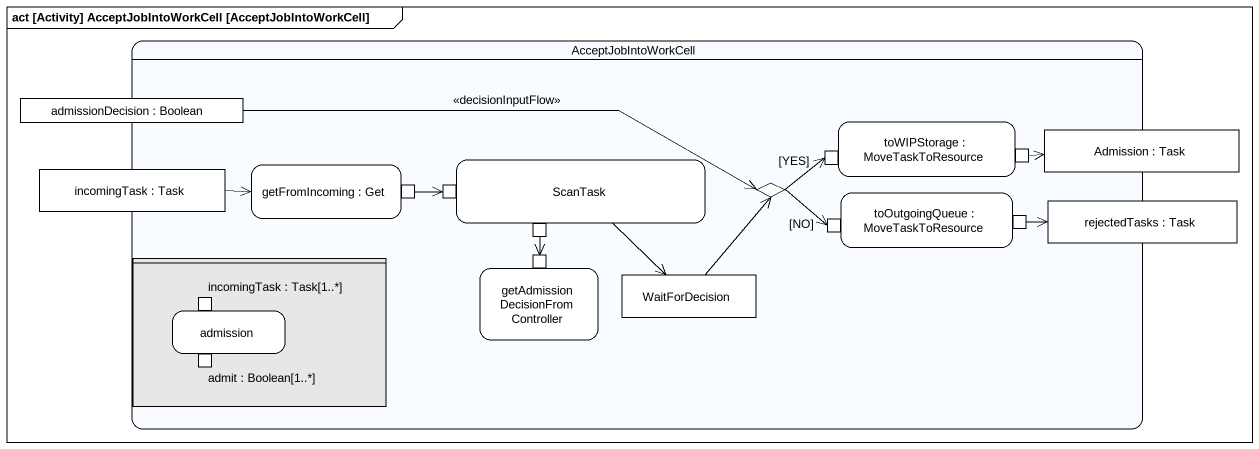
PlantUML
@startuml
mainframe act [Activity] AcceptJobIntoWorkCell [AcceptJobIntoWorkCell]
hide empty description
state AcceptJobIntoWorkCell {
  state "admissionDecision : Boolean" as admissionDecision <<object>> #FFFFFF
  state ScanTask #FFFFFF {
    state pin4 <<inputPin>>
    state pin5 <<outputPin>>
  }
  state "toWIPStorage : MoveTaskToResource" as toWIPStorage #FFFFFF {
    state pin1 <<inputPin>>
    state pin2 <<outputPin>>
  }
  state "Admission : Task" as Admission <<object>> #FFFFFF
  state "incomingTask : Task" as incomingTask <<object>> #FFFFFF
  state "getFromIncoming : Get" as getFromIncoming #FFFFFF {
    state pin3 <<outputPin>>
  }
  state choice1 <<choice>> #FFFFFF
  state "toOutgoingQueue : MoveTaskToResource" as toOutgoingQueue #FFFFFF {
    state pin7 <<inputPin>>
    state pin8 <<outputPin>>
  }
  state "rejectedTasks : Task" as rejectedTasks <<object>> #FFFFFF
  state " " as lane1 <<partition>> #E7E7E7 {
    state admission #FFFFFF {
      state "incomingTask : Task[1..*]" as incomingTask_Task_1 <<inputPin>>
      state "admit : Boolean[1..*]" as admit_Boolean_1 <<outputPin>>
    }
  }
  state "getAdmissionDecisionFromController" as getAdmissionDecisionFromCont #FFFFFF {
    state pin6 <<inputPin>>
  }
  state WaitForDecision <<object>> #FFFFFF
}
admissionDecision -right-> choice1 : <<decisionInputFlow>>
ScanTask --> WaitForDecision
pin2 -right-> Admission
incomingTask -right-> getFromIncoming
pin3 -right-> pin4
choice1 -right-> pin1 : [YES]
choice1 -right-> pin7 : [NO]
pin5 --> pin6
pin8 -right-> rejectedTasks
WaitForDecision -up-> choice1
@enduml
